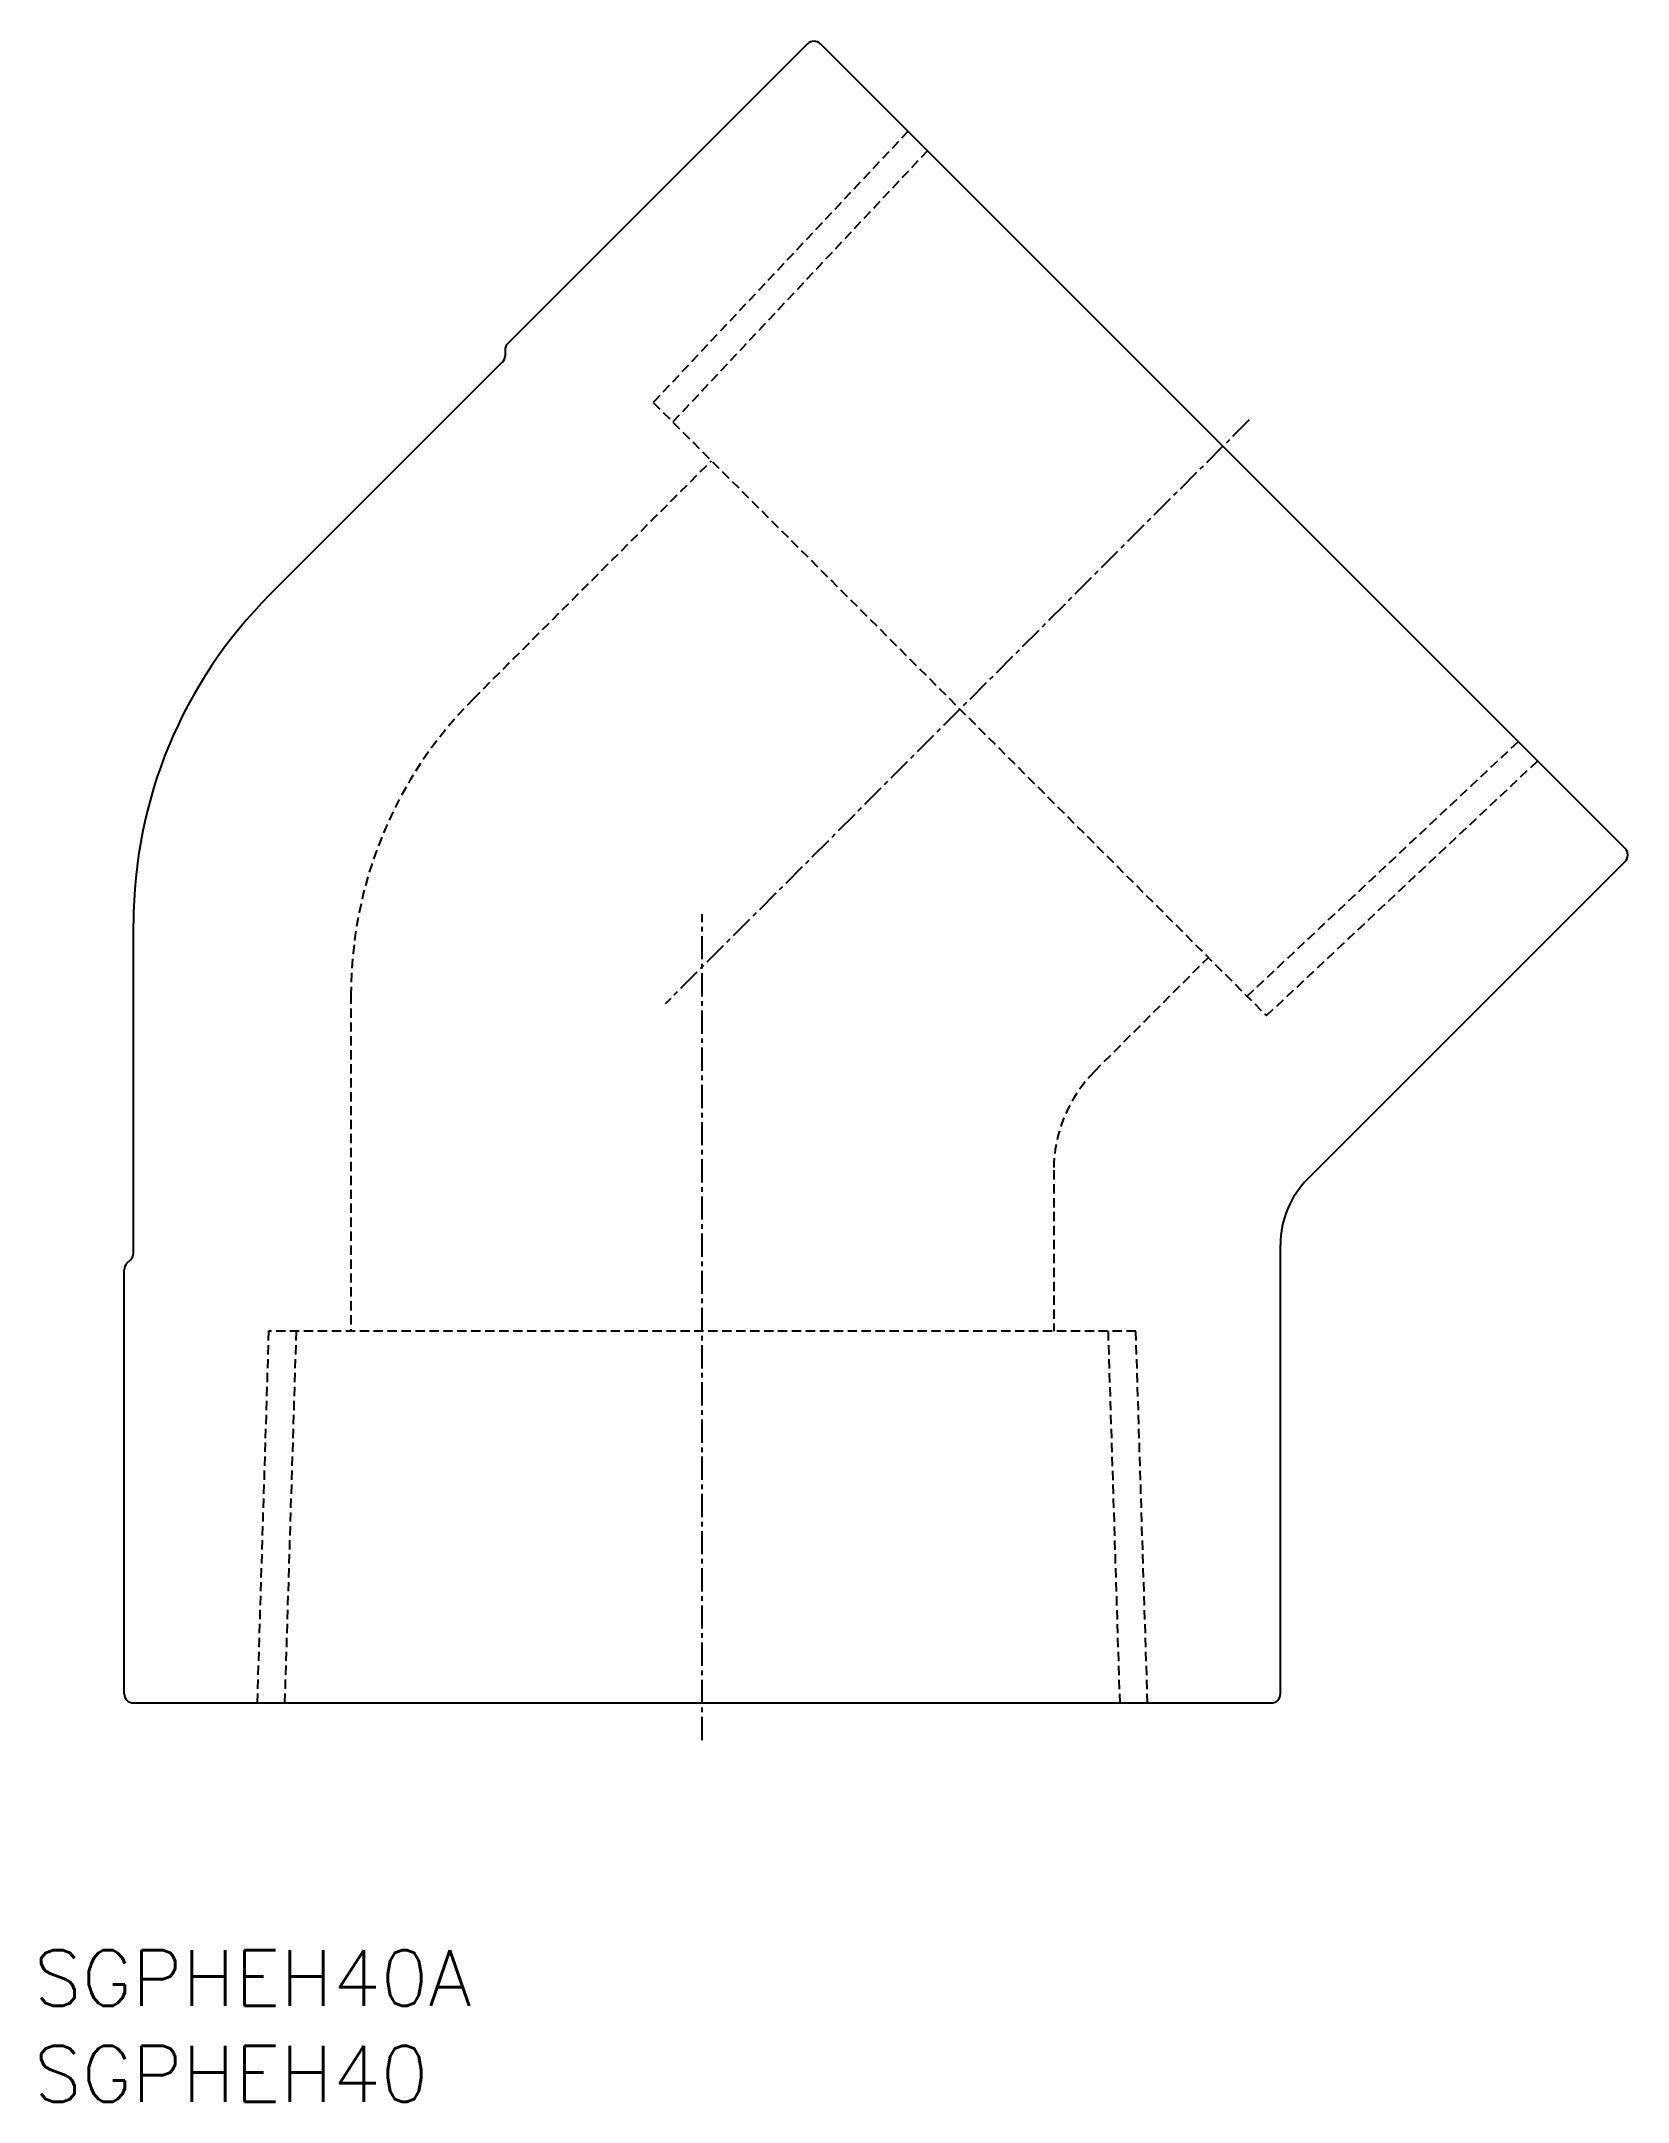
# Model space of a CAD drawing. Extents: x 111 to 197, y 44 to 155.
import ezdxf
from ezdxf.enums import TextEntityAlignment as Align

# ---------------------------------------------------------------- set-up
doc = ezdxf.new("R2010")
doc.units = 0
doc.linetypes.add('CENTER', pattern=[2, 1.25, -0.25, 0.25, -0.25])
doc.linetypes.add('DASHED', pattern=[0.75, 0.5, -0.25])
doc.layers.get('0').update_dxf_attribs({"linetype": 'CONTINUOUS'})
doc.layers.add('CENTER', color=1, linetype='CENTER')
doc.styles.get("Standard").update_dxf_attribs({"font": 'txt.shx', "bigfont": 'extfont.shx'})

msp = doc.modelspace()

# ---------------------------------------------------------------- linework, layer by layer
at = {"color": 7, "linetype": 'CONTINUOUS'}
for p, q in [((152.67, 155.03), (136.56, 138.91)), ((153.38, 155.03), (196.66, 111.75)), ((136.41, 138.56), (136.41, 138.26)), ((136.26, 137.91), (123.74, 125.39)), ((196.66, 111.05), (179.58, 93.97)), ((116.42, 90), (116.42, 107.71)), ((178.12, 66.29), (178.12, 90.44)), ((115.92, 66.29), (115.92, 89.08)), ((116.06, 89.44), (116.27, 89.64)), ((116.42, 65.79), (177.62, 65.79))]:
    msp.add_line(p, q, dxfattribs=at)
at = {"color": 3, "linetype": 'DASHED'}
for p, q in [((158.08, 150.32), (144.38, 135.74)), ((159.13, 149.28), (145.43, 134.69)), ((144.38, 135.74), (177.37, 102.76)), ((134.71, 119.81), (147.51, 132.61)), ((176.32, 103.8), (190.91, 117.5)), ((177.37, 102.76), (191.95, 116.46)), ((168.11, 99.76), (174.24, 105.89)), ((128.12, 103.9), (128.12, 85.79)), ((165.92, 94.45), (165.92, 85.79)), ((123.69, 85.79), (123.07, 65.79)), ((170.34, 85.79), (123.69, 85.79)), ((125.17, 85.79), (124.55, 65.79)), ((169.49, 65.79), (168.86, 85.79)), ((170.97, 65.79), (170.34, 85.79))]:
    msp.add_line(p, q, dxfattribs=at)
at = {"color": 7, "linetype": 'CONTINUOUS'}
for centre, radius, start, end in [((153.03, 154.67), 0.5, 45, 135), ((136.91, 138.56), 0.5, 135, 180), ((135.91, 138.26), 0.5, 315, 360), ((141.42, 107.71), 25, 135, 180), ((196.3, 111.4), 0.5, 315, 45), ((183.12, 90.44), 5, 135, 180), ((115.92, 90), 0.5, 315, 0), ((116.42, 89.08), 0.5, 135, 180), ((116.42, 66.29), 0.5, 180, 270), ((177.62, 66.29), 0.5, 270, 0)]:
    msp.add_arc(centre, radius, start, end, dxfattribs=at)
at = {"color": 3, "linetype": 'DASHED'}
for centre, radius in [((150.62, 103.9), 22.5), ((173.42, 94.45), 7.5)]:
    msp.add_arc(centre, radius, 135, 180, dxfattribs=at)
at = {"layer": 'CENTER', "color": 1, "linetype": 'CENTER'}
for p, q in [((176.43, 134.8), (145.02, 103.39)), ((147.02, 63.79), (147.02, 108.22))]:
    msp.add_line(p, q, dxfattribs=at)

# ---------------------------------------------------------------- texts
at = {"color": 7, "linetype": 'CONTINUOUS'}
for s, p in [('SGPHEH40A', (111.07, 51)), ('SGPHEH40', (111.07, 45.84))]:
    msp.add_text(s, height=3, dxfattribs=at).set_placement(p, align=Align.MIDDLE_LEFT)

doc.saveas('drawing.dxf')
